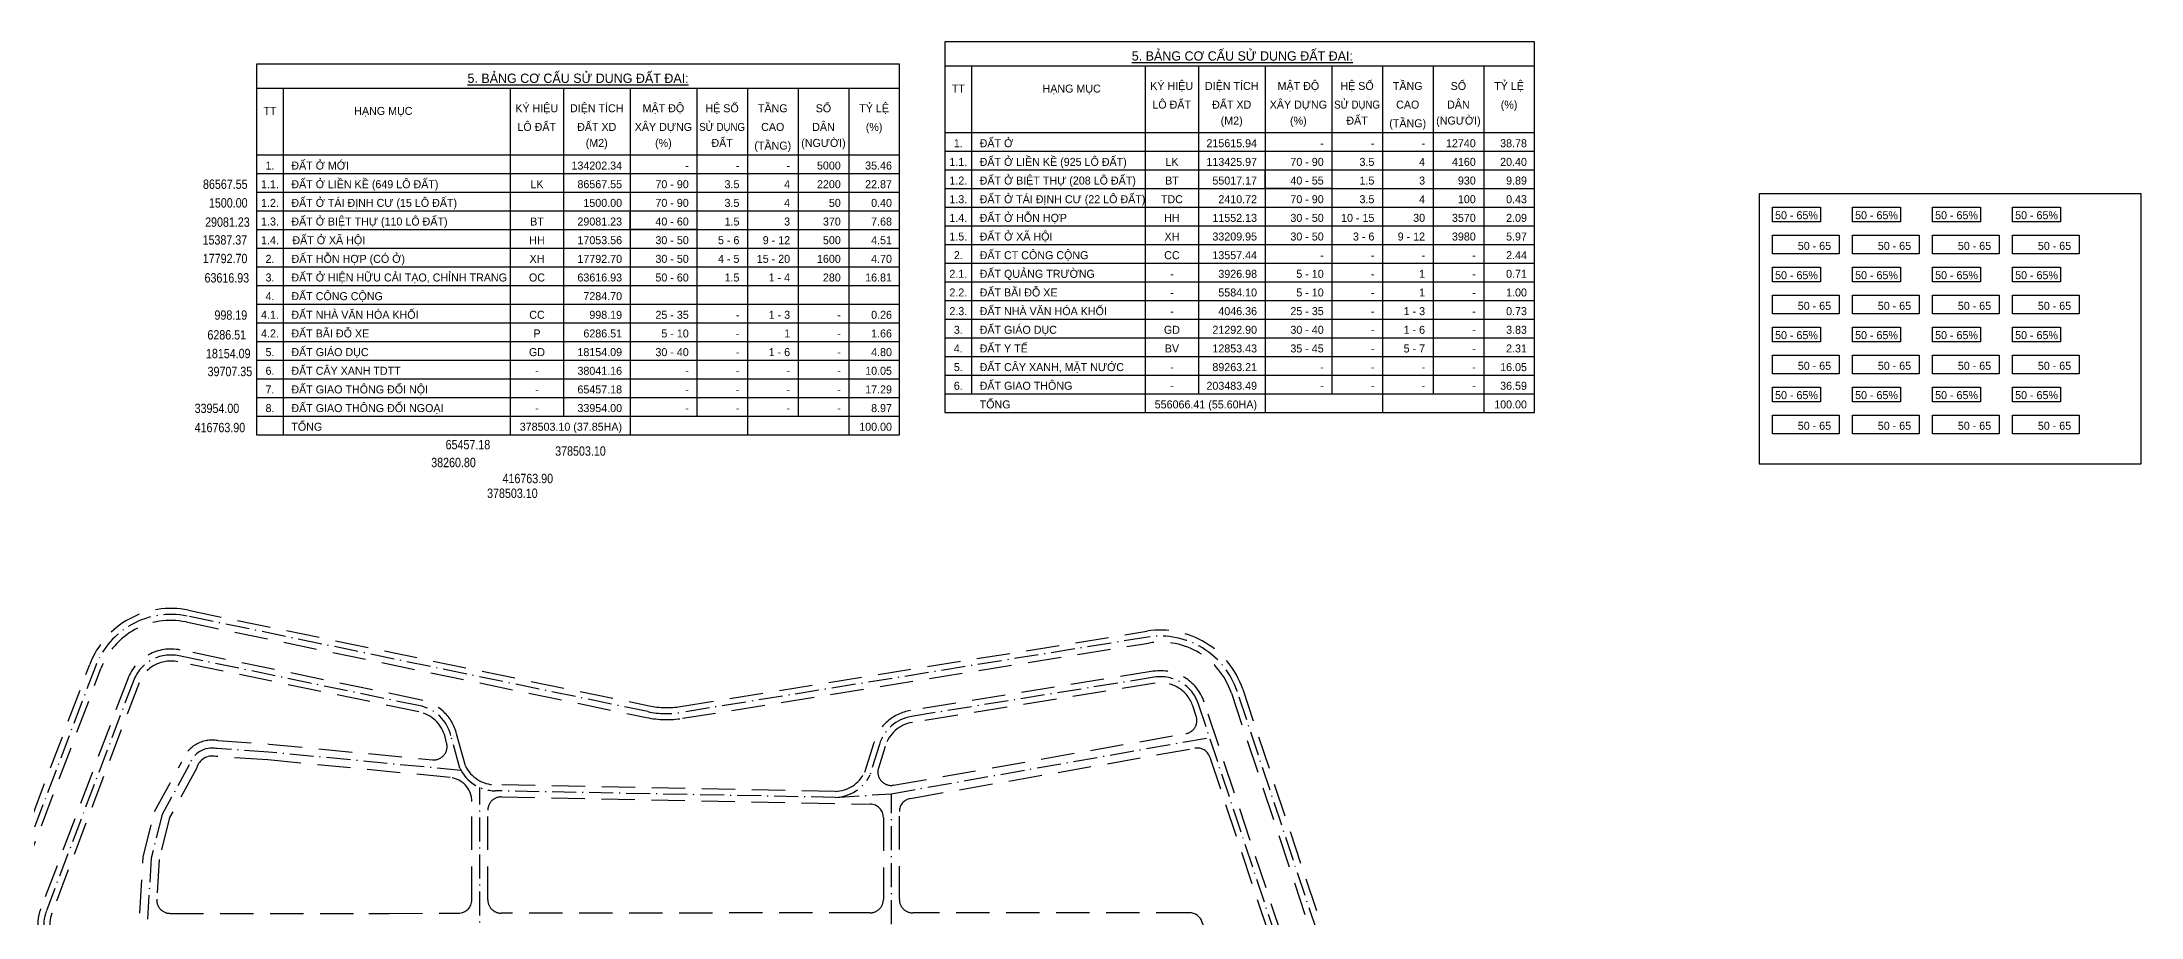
# Model space of a CAD drawing. Header units: metres. Extents: x 566107 to 571261, y 2062953 to 2068466.
# Drawn here: x 570186 to 570973, y 2065454 to 2065782 of the extents above; entities that cross this region are included whole.
import ezdxf
from ezdxf.enums import TextEntityAlignment as Align

# ---------------------------------------------------------------- set-up
doc = ezdxf.new("R2010")
doc.units = ezdxf.units.M
doc.linetypes.add('ACAD_ISO10W100', pattern=[18.5, 12, -3, 0.5, -3])
doc.linetypes.add('HIDDEN', pattern=[0.375, 0.25, -0.125])
for name, color, linetype in [('dientich', 7, 'CONTINUOUS'), ('ghi_chu', 7, 'CONTINUOUS'), ('hatchViaHe+LogDg', 129, 'CONTINUOUS'), ('LogDg', 7, 'CONTINUOUS'), ('LogDg phu', 7, 'CONTINUOUS'), ('TimDg', 222, 'CONTINUOUS')]:
    doc.layers.add(name, color=color, linetype=linetype)
doc.styles.add('avantH', font='VHAVAN.TTF', dxfattribs={"height": 10})
doc.styles.add('text', font='VHARIALN.TTF')

# ---------------------------------------------------------------- blocks, each defined once
blk = doc.blocks.new('ghi 5')
at = {"color": 32}
blk.add_wipeout([(-221, 139), (0, 139), (0, 0), (-221, 0)], dxfattribs=at).dxf.layer = 'ghi_chu'
at = {"layer": 'ghi_chu'}
blk.add_line((-221, 130, -3.48), (0, 130, -3.48), dxfattribs=at)
at = {"layer": 'ghi_chu', "color": 32}
for p, q in [((-211, 130, -3.48), (-211, 7, -3.48)), ((-146, 130, -3.48), (-146, 0, -3.48)), ((-126, 130, -3.48), (-126, 7, -3.48)), ((-101, 130, -3.48), (-101, 0, -3.48)), ((-76, 130, -3.48), (-76, 7, -3.48)), ((-38, 130, -3.48), (-38, 7, -3.48)), ((-19, 130, -3.48), (-19, 0, -3.48)), ((-221, 105, -3.48), (0, 105, -3.48)), ((-221, 98, -3.48), (0, 98, -3.48)), ((-221, 91, -3.48), (0, 91, -3.48)), ((-221, 84, -3.48), (0, 84, -3.48)), ((-221, 77, -3.48), (0, 77, -3.48)), ((-221, 70, -3.48), (0, 70, -3.48)), ((-221, 63, -3.48), (0, 63, -3.48)), ((-221, 56, -3.48), (0, 56, -3.48)), ((-221, 49, -3.48), (0, 49, -3.48)), ((-221, 42, -3.48), (0, 42, -3.48)), ((-221, 35, -3.48), (0, 35, -3.48)), ((-221, 28, -3.48), (0, 28, -3.48)), ((-221, 21, -3.48), (0, 21, -3.48)), ((-221, 14, -3.48), (0, 14, -3.48)), ((-221, 7, -3.48), (0, 7, -3.48))]:
    blk.add_line(p, q, dxfattribs=at)
at = {"layer": 'ghi_chu', "elevation": -3.48}
blk.add_lwpolyline([(0, 139), (-221, 139), (-221, 0), (0, 0)], close=True, dxfattribs=at)
blk.add_lwpolyline([(-221, 130), (-211, 130), (-146, 130), (-126, 130), (-101, 130), (-76, 130), (-38, 130), (-19, 130), (0, 130)], dxfattribs=at)
at = {"layer": 'ghi_chu', "color": 32, "elevation": -3.48}
for points in [[(-221, 130), (-211, 130), (-146, 130), (-126, 130), (-101, 130), (-76, 130), (-57, 130), (-38, 130), (-19, 130), (0, 130)], [(-57, 130), (-57, 0)]]:
    blk.add_lwpolyline(points, dxfattribs=at)
at = {"layer": 'ghi_chu', "lineweight": -2, "style": 'avantH'}
for s, height, p in [('%%U5. b¶ng c¬ cÊu sö dông ®Êt ®ai:', 3.5, (-109.5, 132, -3.48)), ('tt', 3, (-216, 120, -3.48)), ('h¹ng môc', 3, (-173.5, 120, -3.48)), ('ký hiÖu', 3, (-136, 120.99, -3.48)), ('diÖn tÝch', 3, (-113.5, 120.99, -3.48)), ('mËt ®é', 3, (-88.5, 120.99, -3.48)), ('hÖ sè', 3, (-66.5, 120.99, -3.48)), ('tÇng', 3, (-47.5, 120.99, -3.48)), ('sè', 3, (-28.5, 120.99, -3.48)), ('tû lÖ', 3, (-9.5, 120.99, -3.48)), ('l« ®Êt', 3, (-136, 113.99, -3.48)), ('®Êt xd', 3, (-113.5, 113.99, -3.48)), ('(m2)', 3, (-113.5, 107.99, -3.48)), ('x©y dùng', 3, (-88.5, 113.99, -3.48)), ('(%%%)', 3, (-88.5, 107.99, -3.48)), ('®Êt', 3, (-66.5, 107.99, -3.48)), ('(tÇng)', 3, (-47.5, 106.99, -3.48)), ('cao', 3, (-47.5, 113.99, -3.48)), ('(ng\xadêi)', 3, (-28.5, 107.99, -3.48)), ('d©n', 3, (-28.5, 113.99, -3.48)), ('(%%%)', 3, (-9.5, 113.99, -3.48)), ('1.', 3, (-216, 99.5, -3.48)), ('2.', 3, (-216, 57.5, -3.48)), ('cc', 3, (-135.9, 57.5, -3.48)), ('3.', 3, (-216, 29.5, -3.48)), ('gd', 3, (-135.9, 29.5, -3.48)), ('4.', 3, (-216, 22.5, -3.48)), ('bv', 3, (-135.9, 22.5, -3.48)), ('5.', 3, (-216, 15.5, -3.48)), ('-', 3, (-135.9, 15.5, -3.48)), ('6.', 3, (-216, 8.5, -3.48)), ('-', 3, (-135.9, 8.5, -3.48))]:
    blk.add_text(s, height=height, dxfattribs=at).set_placement(p, align=Align.CENTER)
at = {"layer": 'ghi_chu', "lineweight": -2, "style": 'avantH', "width": 0.9}
blk.add_text('sö dông', height=3, dxfattribs=at).set_placement((-66.5, 113.99, -3.48), align=Align.CENTER)
at = {"layer": 'ghi_chu', "lineweight": -2, "style": 'avantH'}
for s, p in [('®Êt ë', (-208, 99.5, -3.48)), ('®Êt ct c«ng céng', (-208, 57.5, -3.48)), ('®Êt gi¸o dôc', (-208, 29.5, -3.48)), ('®Êt y tÕ', (-208, 22.5, -3.48)), ('®Êt c©y xanh, mÆt n\xadíc', (-208, 15.5, -3.48)), ('®Êt giao th«ng', (-208, 8.5, -3.48))]:
    blk.add_text(s, height=3, dxfattribs=at).set_placement(p)
for s, p in [('215615.94', (-104, 99.5, -3.48)), ('12740', (-22, 99.5, -3.48)), ('38.78', (-2.81, 99.5, -3.48)), ('-', (-79, 99.5, -3.48)), ('-', (-60, 99.5, -3.48)), ('-', (-41, 99.5, -3.48)), ('13557.44', (-104, 57.5, -3.48)), ('-', (-79, 57.5, -3.48)), ('-', (-60, 57.5, -3.48)), ('-', (-41, 57.5, -3.48)), ('-', (-22, 57.5, -3.48)), ('2.44', (-2.81, 57.5, -3.48)), ('21292.90', (-104, 29.5, -3.48)), ('30 - 40', (-79, 29.5, -3.48)), ('1 - 6', (-41, 29.5, -3.48)), ('3.83', (-2.81, 29.5, -3.48)), ('12853.43', (-104, 22.5, -3.48)), ('35 - 45', (-79, 22.5, -3.48)), ('-', (-60, 29.5, -3.48)), ('-', (-60, 22.5, -3.48)), ('5 - 7', (-41, 22.5, -3.48)), ('-', (-22, 29.5, -3.48)), ('-', (-22, 22.5, -3.48)), ('2.31', (-2.81, 22.5, -3.48)), ('89263.21', (-104, 15.5, -3.48)), ('-', (-79, 15.5, -3.48)), ('-', (-60, 15.5, -3.48)), ('-', (-41, 15.5, -3.48)), ('-', (-22, 15.5, -3.48)), ('16.05', (-2.81, 15.5, -3.48)), ('203483.49', (-104, 8.5, -3.48)), ('-', (-79, 8.5, -3.48)), ('-', (-60, 8.5, -3.48)), ('-', (-41, 8.5, -3.48)), ('-', (-22, 8.5, -3.48)), ('36.59', (-2.81, 8.5, -3.48))]:
    blk.add_text(s, height=3, dxfattribs=at).set_placement(p, align=Align.RIGHT)
at = {"layer": 'ghi_chu', "color": 5, "lineweight": -2, "style": 'avantH'}
for s, p in [('1.1.', (-216, 92.5, -3.48)), ('lk', (-135.9, 92.5, -3.48)), ('1.2.', (-216, 85.5, -3.48)), ('bt', (-135.9, 85.5, -3.48)), ('1.3.', (-216, 78.5, -3.48)), ('tdc', (-135.9, 78.5, -3.48)), ('1.4.', (-216, 71.5, -3.48)), ('hh', (-135.9, 71.5, -3.48)), ('1.5.', (-216, 64.5, -3.48)), ('xh', (-135.9, 64.5, -3.48)), ('2.1.', (-216, 50.5, -3.48)), ('-', (-135.9, 50.5, -3.48)), ('2.2.', (-216, 43.5, -3.48)), ('2.3.', (-216, 36.5, -3.48)), ('-', (-135.9, 43.5, -3.48)), ('-', (-135.9, 36.5, -3.48))]:
    blk.add_text(s, height=3, dxfattribs=at).set_placement(p, align=Align.CENTER)
for s, p in [('®Êt ë liÒn kÒ (925 l« ®Êt)', (-208, 92.5, -3.48)), ('®Êt ë biÖt thù (208 l« ®Êt)', (-208, 85.5, -3.48)), ('®Êt ë t¸i ®Þnh c\xad (22 l« ®Êt)', (-208, 78.5, -3.48)), ('®Êt ë hçn hîp', (-208, 71.5, -3.48)), ('®Êt ë x· héi', (-208, 64.5, -3.48)), ('®Êt qu¶ng tr\xadêng', (-208, 50.5, -3.48)), ('®Êt b·i ®ç xe', (-208, 43.5, -3.48)), ('®Êt nhµ v¨n hãa khèi', (-208, 36.5, -3.48))]:
    blk.add_text(s, height=3, dxfattribs=at).set_placement(p)
for s, p in [('113425.97', (-104, 92.5, -3.48)), ('70 - 90', (-79, 92.5, -3.48)), ('3.5', (-60, 92.5, -3.48)), ('4', (-41, 92.5, -3.48)), ('4160', (-22, 92.5, -3.48)), ('20.40', (-2.81, 92.5, -3.48)), ('55017.17', (-104, 85.5, -3.48)), ('40 - 55', (-79, 85.5, -3.48)), ('1.5', (-60, 85.5, -3.48)), ('3', (-41, 85.5, -3.48)), ('930', (-22, 85.5, -3.48)), ('9.89', (-2.81, 85.5, -3.48)), ('2410.72', (-104, 78.5, -3.48)), ('70 - 90', (-79, 78.5, -3.48)), ('3.5', (-60, 78.5, -3.48)), ('4', (-41, 78.5, -3.48)), ('100', (-22, 78.5, -3.48)), ('0.43', (-2.81, 78.5, -3.48)), ('11552.13', (-104, 71.5, -3.48)), ('30 - 50', (-79, 71.5, -3.48)), ('10 - 15', (-60, 71.5, -3.48)), ('30', (-41, 71.5, -3.48)), ('3570', (-22, 71.5, -3.48)), ('2.09', (-2.81, 71.5, -3.48)), ('33209.95', (-104, 64.5, -3.48)), ('30 - 50', (-79, 64.5, -3.48)), ('3 - 6', (-60, 64.5, -3.48)), ('9 - 12', (-41, 64.5, -3.48)), ('3980', (-22, 64.5, -3.48)), ('5.97', (-2.81, 64.5, -3.48)), ('3926.98', (-104, 50.5, -3.48)), ('5 - 10', (-79, 50.5, -3.48)), ('-', (-60, 50.5, -3.48)), ('1', (-41, 50.5, -3.48)), ('-', (-22, 50.5, -3.48)), ('0.71', (-2.81, 50.5, -3.48)), ('4046.36', (-104, 36.5, -3.48)), ('5584.10', (-104, 43.5, -3.48)), ('25 - 35', (-79, 36.5, -3.48)), ('5 - 10', (-79, 43.5, -3.48)), ('-', (-60, 43.5, -3.48)), ('1 - 3', (-41, 36.5, -3.48)), ('1', (-41, 43.5, -3.48)), ('-', (-22, 43.5, -3.48)), ('0.73', (-2.81, 36.5, -3.48)), ('1.00', (-2.81, 43.5, -3.48)), ('-', (-60, 36.5, -3.48)), ('-', (-22, 36.5, -3.48))]:
    blk.add_text(s, height=3, dxfattribs=at).set_placement(p, align=Align.RIGHT)
at = {"layer": 'ghi_chu', "color": 1, "lineweight": -2, "style": 'avantH'}
blk.add_text('tæng', height=3, dxfattribs=at).set_placement((-208, 1.5, -3.48))
for s, p in [('556066.41 (55.60ha)', (-104, 1.5, -3.48)), ('100.00', (-2.81, 1.5, -3.48))]:
    blk.add_text(s, height=3, dxfattribs=at).set_placement(p, align=Align.RIGHT)

msp = doc.modelspace()

# ---------------------------------------------------------------- linework, layer by layer
at = {"layer": 'hatchViaHe+LogDg', "color": 158}
for points in [[(570835.208, 2065720.405), (570853.208, 2065720.405), (570853.208, 2065714.905), (570835.208, 2065714.905)], [(570865.208, 2065720.405), (570883.208, 2065720.405), (570883.208, 2065714.905), (570865.208, 2065714.905)], [(570895.208, 2065720.405), (570913.208, 2065720.405), (570913.208, 2065714.905), (570895.208, 2065714.905)], [(570925.208, 2065720.405), (570943.208, 2065720.405), (570943.208, 2065714.905), (570925.208, 2065714.905)], [(570835.208, 2065709.905), (570860.208, 2065709.905), (570860.208, 2065702.905), (570835.208, 2065702.905)], [(570865.208, 2065709.905), (570890.208, 2065709.905), (570890.208, 2065702.905), (570865.208, 2065702.905)], [(570895.208, 2065709.905), (570920.208, 2065709.905), (570920.208, 2065702.905), (570895.208, 2065702.905)], [(570925.208, 2065709.905), (570950.208, 2065709.905), (570950.208, 2065702.905), (570925.208, 2065702.905)], [(570835.208, 2065697.905), (570853.208, 2065697.905), (570853.208, 2065692.405), (570835.208, 2065692.405)], [(570865.208, 2065697.905), (570883.208, 2065697.905), (570883.208, 2065692.405), (570865.208, 2065692.405)], [(570895.208, 2065697.905), (570913.208, 2065697.905), (570913.208, 2065692.405), (570895.208, 2065692.405)], [(570925.208, 2065697.905), (570943.208, 2065697.905), (570943.208, 2065692.405), (570925.208, 2065692.405)], [(570835.208, 2065687.405), (570860.208, 2065687.405), (570860.208, 2065680.405), (570835.208, 2065680.405)], [(570865.208, 2065687.405), (570890.208, 2065687.405), (570890.208, 2065680.405), (570865.208, 2065680.405)], [(570895.208, 2065687.405), (570920.208, 2065687.405), (570920.208, 2065680.405), (570895.208, 2065680.405)], [(570925.208, 2065687.405), (570950.208, 2065687.405), (570950.208, 2065680.405), (570925.208, 2065680.405)], [(570835.208, 2065675.405), (570853.208, 2065675.405), (570853.208, 2065669.905), (570835.208, 2065669.905)], [(570865.208, 2065675.405), (570883.208, 2065675.405), (570883.208, 2065669.905), (570865.208, 2065669.905)], [(570895.208, 2065675.405), (570913.208, 2065675.405), (570913.208, 2065669.905), (570895.208, 2065669.905)], [(570925.208, 2065675.405), (570943.208, 2065675.405), (570943.208, 2065669.905), (570925.208, 2065669.905)], [(570835.208, 2065664.905), (570860.208, 2065664.905), (570860.208, 2065657.905), (570835.208, 2065657.905)], [(570865.208, 2065664.905), (570890.208, 2065664.905), (570890.208, 2065657.905), (570865.208, 2065657.905)], [(570895.208, 2065664.905), (570920.208, 2065664.905), (570920.208, 2065657.905), (570895.208, 2065657.905)], [(570925.208, 2065664.905), (570950.208, 2065664.905), (570950.208, 2065657.905), (570925.208, 2065657.905)], [(570835.208, 2065652.905), (570853.208, 2065652.905), (570853.208, 2065647.405), (570835.208, 2065647.405)], [(570865.208, 2065652.905), (570883.208, 2065652.905), (570883.208, 2065647.405), (570865.208, 2065647.405)], [(570895.208, 2065652.905), (570913.208, 2065652.905), (570913.208, 2065647.405), (570895.208, 2065647.405)], [(570925.208, 2065652.905), (570943.208, 2065652.905), (570943.208, 2065647.405), (570925.208, 2065647.405)], [(570835.208, 2065642.405), (570860.208, 2065642.405), (570860.208, 2065635.405), (570835.208, 2065635.405)], [(570865.208, 2065642.405), (570890.208, 2065642.405), (570890.208, 2065635.405), (570865.208, 2065635.405)], [(570895.208, 2065642.405), (570920.208, 2065642.405), (570920.208, 2065635.405), (570895.208, 2065635.405)], [(570925.208, 2065642.405), (570950.208, 2065642.405), (570950.208, 2065635.405), (570925.208, 2065635.405)]]:
    msp.add_lwpolyline(points, close=True, dxfattribs=at)
at = {"layer": 'LogDg'}
msp.add_lwpolyline([(570973.404, 2065725.405), (570830.208, 2065725.405), (570830.208, 2065624.155), (570973.404, 2065624.155)], close=True, dxfattribs=at)
at = {"layer": 'LogDg phu', "linetype": 'HIDDEN', "ltscale": 50}
for points in [[(570143.21, 2065387.239), (570204.345, 2065548.862, -0.3696769), (570241.354, 2065569.189), (570414.054, 2065533.339, 0.0914807), (570425.866, 2065533.076), (570600.669, 2065561.327, -0.3663171), (570636.641, 2065539.531), (570692.932, 2065370.096, 0.4703871), (570700.112, 2065367.306), (570749.336, 2065394.754), (570753.719, 2065386.893), (570706.077, 2065360.327, 0.4675687), (570704.647, 2065352.788), (570809.66, 2065224.86, -0.3689857), (570808.83, 2065182.575), (570687.873, 2065046.488), (570632.133, 2064882.26, -0.1342598), (570623.189, 2064867.596, -0.2350324), (570595.43, 2064859.176), (570422.28, 2064888.657, 0.4580011), (570416.442, 2064883.836), (570415.694, 2064849.043, 0.4165971)], [(570146.461, 2065383.114), (570208.555, 2065547.273, -0.3697326), (570240.436, 2065564.784), (570413.14, 2065528.933, 0.0914807), (570426.584, 2065528.634), (570601.381, 2065556.884, -0.3661918), (570632.373, 2065538.105), (570688.454, 2065369.303, 0.0201786)], [(570185.491, 2065363.27), (570196.221, 2065357.635, 0.4358765), (570198.985, 2065358.608), (570204.202, 2065370.606), (570215.516, 2065389.834, 0.1560229), (570220.933, 2065418.141), (570224.363, 2065476.566), (570228.658, 2065493.621), (570238.891, 2065512.372, -0.3715582), (570252.407, 2065520.272), (570271.56, 2065518.988), (570332.849, 2065513.088, 0.5245604), (570338.152, 2065519.378), (570337.536, 2065521.642, 0.2875931), (570327.746, 2065531.092), (570237.326, 2065549.862, 0.3701066), (570222.816, 2065541.892), (570190.146, 2065455.522, 0.2719401), (570192.401, 2065442.732), (570200.146, 2065434.552, -0.3241345), (570201.816, 2065414.412), (570171.885, 2065364.921, 0.4838052)], [(570651.258, 2065447.186), (570622.184, 2065534.7, 0.3657149), (570603.077, 2065546.276), (570512.038, 2065531.562, 0.2863671), (570498.25, 2065519.409), (570494.822, 2065508.309, -0.2775962), (570483.856, 2065501.218), (570356.333, 2065503.681, -0.2794775), (570345.162, 2065510.757), (570341.891, 2065522.778, 0.2868491), (570328.667, 2065535.497), (570238.245, 2065554.267, 0.3699451), (570218.606, 2065543.48), (570185.934, 2065457.104, 0.2741025), (570189.059, 2065439.717)], [(570244.444, 2065510.022), (570234.29, 2065491.416), (570230.319, 2065475.649), (570229.445, 2065460.76, 0.4314925), (570234.437, 2065455.467), (570309.035, 2065455.467), (570316.549, 2065455.467), (570342.583, 2065455.493, 0.413914), (570347.577, 2065460.493), (570347.577, 2065497.467, 0.3863753), (570339.44, 2065506.426), (570271.072, 2065513.008), (570251.599, 2065514.313, 0.4056773), (570244.444, 2065510.022)]]:
    msp.add_lwpolyline(points, format="xyb", dxfattribs=at)
for points in [[(570617.916, 2065533.272, 0.3653537), (570603.786, 2065541.832), (570512.766, 2065527.122, 0.2865679), (570502.556, 2065518.102), (570500.039, 2065509.949, 0.5610475), (570505.686, 2065503.55), (570615.323, 2065522.912, 0.4576382), (570619.198, 2065529.413)], [(570621.332, 2065452.451, 0.3119101), (570616.654, 2065455.681), (570512.894, 2065455.651, -0.4142993), (570507.892, 2065460.651), (570507.892, 2065493.653, -0.3638942), (570512.023, 2065498.576), (570618.683, 2065517.413, -0.3720826), (570624.297, 2065514.066), (570646.986, 2065445.772, -0.2884927), (570643.706, 2065432.542), (570638.289, 2065427.326, -0.5384049), (570630.145, 2065429.158)], [(570501.892, 2065460.648, -0.4142136), (570496.892, 2065455.648), (570494.097, 2065455.648), (570358.583, 2065455.51, -0.4145132), (570353.577, 2065460.51), (570353.577, 2065494.136, -0.4198811), (570358.674, 2065499.135), (570496.989, 2065496.463, -0.4085687), (570501.892, 2065491.464)]]:
    msp.add_lwpolyline(points, format="xyb", close=True, dxfattribs=at)
at = {"layer": 'TimDg', "linetype": 'ACAD_ISO10W100', "ltscale": 0.75}
for points in [[(570136.766, 2065052.683), (570191.136, 2064889.111), (570197.242, 2064871.182, 0.3520977), (570214.092, 2064862.68), (570400.385, 2064892.775, -0.0823992), (570411.78, 2064892.727), (570595.806, 2064861.394, 0.2350183), (570621.645, 2064869.233, 0.1346909), (570629.985, 2064882.933), (570685.889, 2065047.643), (570807.149, 2065184.07, 0.3689857), (570807.921, 2065223.433), (570696.717, 2065358.902, -0.0919048), (570690.589, 2065370.012), (570634.507, 2065538.818, 0.3662579), (570601.025, 2065559.105), (570426.225, 2065530.855, -0.0914807), (570413.597, 2065531.136), (570240.895, 2065566.987, 0.3697032), (570206.45, 2065548.067), (570144.125, 2065383.298, -0.0913883)], [(570664.418, 2065353.994), (570635.599, 2065406.264, -0.3290977), (570638.017, 2065423.94), (570645.267, 2065430.921, 0.2885369), (570649.122, 2065446.479), (570620.05, 2065533.986, 0.3655546), (570603.432, 2065544.054), (570512.402, 2065529.342, 0.2864563), (570500.403, 2065518.755), (570496.923, 2065507.485, -0.2819919), (570483.868, 2065498.967), (570356.29, 2065501.431, -0.2836055), (570343.046, 2065509.962), (570339.714, 2065522.209, 0.2871793), (570328.207, 2065533.294), (570237.786, 2065552.064, 0.3700167), (570220.711, 2065542.686), (570188.04, 2065456.313, 0.2731424), (570190.729, 2065441.226), (570198.474, 2065433.046, -0.323164), (570199.891, 2065415.577), (570134.293, 2065307.109, -0.3207918)], [(570343.523, 2065509.047), (570271.316, 2065515.998), (570252.02, 2065517.291, 0.3841923), (570241.655, 2065511.175), (570231.474, 2065492.518), (570227.341, 2065476.107), (570223.943, 2065418.23, -0.1548887), (570218.127, 2065388.355), (570206.88, 2065369.242), (570199.503, 2065352.276)]]:
    msp.add_lwpolyline(points, format="xyb", dxfattribs=at)
for points in [[(570483.868, 2065498.967), (570504.892, 2065500.364), (570624.219, 2065521.437)], [(570350.577, 2065329.834), (570350.577, 2065502.683)], [(570504.892, 2065326.524), (570504.892, 2065500.364)]]:
    msp.add_lwpolyline(points, dxfattribs=at)

# ---------------------------------------------------------------- block references
at = {"layer": 'ghi_chu'}
msp.add_blockref('ghi 5', (570745.979, 2065643.412, 3.481), dxfattribs=at)

# ---------------------------------------------------------------- texts
at = {"layer": 'dientich', "style": 'text'}
for s, p in [('6286.51', (570248.455, 2065670.772)), ('33954.00', (570243.665, 2065643.198)), ('416763.90', (570243.665, 2065635.991)), ('416763.90', (570359.105, 2065616.87))]:
    msp.add_text(s, height=3.5, dxfattribs=at).set_placement(p)
for s, p in [('378503.10', (570397.793, 2065626.126)), ('38260.80', (570349.089, 2065621.818)), ('378503.10', (570372.266, 2065610.292))]:
    msp.add_text(s, height=3.5, dxfattribs=at).set_placement(p, align=Align.BOTTOM_RIGHT)
at = {"layer": 'ghi_chu', "lineweight": -2, "style": 'avantH'}
for p in [(570836.208, 2065715.905), (570866.208, 2065715.905), (570896.208, 2065715.905), (570926.208, 2065715.905), (570836.208, 2065693.405), (570866.208, 2065693.405), (570896.208, 2065693.405), (570926.208, 2065693.405), (570836.208, 2065670.905), (570866.208, 2065670.905), (570896.208, 2065670.905), (570926.208, 2065670.905), (570836.208, 2065648.405), (570866.208, 2065648.405), (570896.208, 2065648.405), (570926.208, 2065648.405)]:
    msp.add_text('50 - 65%%%', height=3, dxfattribs=at).set_placement(p)
at = {"layer": 'ghi_chu', "color": 5, "lineweight": -2, "style": 'avantH'}
for p in [(570857.208, 2065704.405), (570887.208, 2065704.405), (570917.208, 2065704.405), (570947.208, 2065704.405), (570857.208, 2065681.905), (570887.208, 2065681.905), (570917.208, 2065681.905), (570947.208, 2065681.905), (570857.208, 2065659.405), (570887.208, 2065659.405), (570917.208, 2065659.405), (570947.208, 2065659.405), (570857.208, 2065636.905), (570887.208, 2065636.905), (570917.208, 2065636.905), (570947.208, 2065636.905)]:
    msp.add_text('50 - 65', height=3, dxfattribs=at).set_placement(p, align=Align.RIGHT)

# ---------------------------------------------------------------- wipeouts: each hides what was drawn before it
at = {"color": 32}
msp.add_wipeout([(570266.918, 2065774.036), (570507.918, 2065774.036), (570507.918, 2065635.036), (570266.918, 2065635.036)], dxfattribs=at).translate(0, 0, 3.481).dxf.layer = 'ghi_chu'

# ---------------------------------------------------------------- next in the draw order: linework, layer by layer
at = {"layer": 'ghi_chu'}
msp.add_line((570266.918, 2065765.036), (570507.918, 2065765.036), dxfattribs=at)
at = {"layer": 'ghi_chu', "color": 32}
for p, q in [((570276.918, 2065765.036), (570276.918, 2065642.036)), ((570361.918, 2065765.036), (570361.918, 2065635.036)), ((570381.918, 2065765.036), (570381.918, 2065642.036)), ((570406.918, 2065765.036), (570406.918, 2065635.036)), ((570431.918, 2065765.036), (570431.918, 2065642.036)), ((570469.918, 2065765.036), (570469.918, 2065642.036)), ((570488.918, 2065765.036), (570488.918, 2065635.036)), ((570276.918, 2065758.036), (570276.918, 2065635.036)), ((570266.918, 2065740.036), (570507.918, 2065740.036)), ((570266.918, 2065733.036), (570507.918, 2065733.036)), ((570266.918, 2065726.036), (570507.918, 2065726.036)), ((570266.918, 2065719.036), (570507.918, 2065719.036)), ((570266.918, 2065712.036), (570507.918, 2065712.036)), ((570266.918, 2065705.036), (570507.918, 2065705.036)), ((570266.918, 2065698.036), (570507.918, 2065698.036)), ((570266.918, 2065691.036), (570507.918, 2065691.036)), ((570266.918, 2065684.036), (570507.918, 2065684.036)), ((570266.918, 2065677.036), (570507.918, 2065677.036)), ((570266.918, 2065670.036), (570507.918, 2065670.036)), ((570266.918, 2065663.036), (570507.918, 2065663.036)), ((570266.918, 2065656.036), (570507.918, 2065656.036)), ((570266.918, 2065649.036), (570507.918, 2065649.036)), ((570266.918, 2065642.036), (570507.918, 2065642.036))]:
    msp.add_line(p, q, dxfattribs=at)
at = {"layer": 'ghi_chu'}
for points in [[(570507.918, 2065774.036), (570266.918, 2065774.036), (570266.918, 2065635.036), (570507.918, 2065635.036)], [(570644.979, 2065734.412), (570669.979, 2065734.412), (570669.979, 2065727.412), (570644.979, 2065727.412)], [(570406.918, 2065719.036), (570431.918, 2065719.036), (570431.918, 2065712.036), (570406.918, 2065712.036)]]:
    msp.add_lwpolyline(points, close=True, dxfattribs=at)
msp.add_lwpolyline([(570266.918, 2065765.036), (570276.918, 2065765.036), (570361.918, 2065765.036), (570381.918, 2065765.036), (570406.918, 2065765.036), (570431.918, 2065765.036), (570469.918, 2065765.036), (570488.918, 2065765.036), (570507.918, 2065765.036)], dxfattribs=at)
at = {"layer": 'ghi_chu', "color": 32}
for points in [[(570266.918, 2065765.036), (570276.918, 2065765.036), (570361.918, 2065765.036), (570381.918, 2065765.036), (570406.918, 2065765.036), (570431.918, 2065765.036), (570450.918, 2065765.036), (570469.918, 2065765.036), (570488.918, 2065765.036), (570507.918, 2065765.036)], [(570450.918, 2065765.036), (570450.918, 2065635.036)]]:
    msp.add_lwpolyline(points, dxfattribs=at)

# ---------------------------------------------------------------- next in the draw order: texts
at = {"layer": 'dientich', "style": 'text'}
for s, p in [('86567.55', (570263.521, 2065726.243)), ('1500.00', (570263.521, 2065719.232)), ('29081.23', (570264.317, 2065712.028)), ('15387.37', (570263.367, 2065705.334)), ('998.19', (570263.37, 2065677.144)), ('65457.18', (570354.487, 2065628.528))]:
    msp.add_text(s, height=3.5, dxfattribs=at).set_placement(p, align=Align.BOTTOM_RIGHT)
for s, p in [('17792.70', (570255.092, 2065701.165)), ('63616.93', (570255.737, 2065693.895)), ('18154.09', (570256.27, 2065665.51)), ('39707.35', (570256.886, 2065658.782))]:
    msp.add_text(s, height=3.5, dxfattribs=at).set_placement(p, align=Align.MIDDLE_CENTER)
at = {"layer": 'ghi_chu', "lineweight": -2, "style": 'avantH'}
for s, height, p in [('%%U5. b¶ng c¬ cÊu sö dông ®Êt ®ai:', 3.5, (570387.418, 2065767.036)), ('tt', 3, (570271.918, 2065755.036)), ('h¹ng môc', 3, (570314.418, 2065755.036)), ('ký hiÖu', 3, (570371.918, 2065756.027)), ('l« ®Êt', 3, (570371.918, 2065749.027)), ('diÖn tÝch', 3, (570394.418, 2065756.027)), ('®Êt xd', 3, (570394.418, 2065749.027)), ('mËt ®é', 3, (570419.418, 2065756.027)), ('hÖ sè', 3, (570441.418, 2065756.027)), ('tÇng', 3, (570460.418, 2065756.027)), ('sè', 3, (570479.418, 2065756.027)), ('tû lÖ', 3, (570498.418, 2065756.027)), ('(m2)', 3, (570394.418, 2065743.027)), ('x©y dùng', 3, (570419.418, 2065749.027)), ('(%%%)', 3, (570419.418, 2065743.027)), ('®Êt', 3, (570441.418, 2065743.027)), ('(tÇng)', 3, (570460.418, 2065742.027)), ('cao', 3, (570460.418, 2065749.027)), ('(ng\xadêi)', 3, (570479.418, 2065743.027)), ('d©n', 3, (570479.418, 2065749.027)), ('(%%%)', 3, (570498.418, 2065749.027)), ('1.', 3, (570271.918, 2065734.536)), ('2.', 3, (570271.918, 2065699.536)), ('xh', 3, (570372.017, 2065699.536)), ('3.', 3, (570271.918, 2065692.536)), ('oc', 3, (570372.017, 2065692.536)), ('4.', 3, (570271.918, 2065685.536)), ('5.', 3, (570271.918, 2065664.536)), ('gd', 3, (570372.017, 2065664.536)), ('6.', 3, (570271.918, 2065657.536)), ('-', 3, (570372.017, 2065657.536)), ('7.', 3, (570271.918, 2065650.536)), ('-', 3, (570372.017, 2065650.536)), ('8.', 3, (570271.918, 2065643.536)), ('-', 3, (570372.017, 2065643.536))]:
    msp.add_text(s, height=height, dxfattribs=at).set_placement(p, align=Align.CENTER)
at = {"layer": 'ghi_chu', "lineweight": -2, "style": 'avantH', "width": 0.9}
msp.add_text('sö dông', height=3, dxfattribs=at).set_placement((570441.418, 2065749.027), align=Align.CENTER)
at = {"layer": 'ghi_chu', "lineweight": -2, "style": 'avantH'}
for s, p in [('®Êt ë míi', (570279.917, 2065734.536)), ('®Êt hçn hîp (cã ë)', (570279.983, 2065699.536)), ('®Êt ë hiÖn h÷u c¶i t¹o, chØnh trang', (570279.917, 2065692.536)), ('®Êt c«ng céng', (570279.917, 2065685.536)), ('®Êt gi¸o dôc', (570279.917, 2065664.536)), ('®Êt c©y xanh tdtt', (570279.917, 2065657.536)), ('®Êt giao th«ng ®èi néi', (570279.917, 2065650.536)), ('®Êt giao th«ng ®èi ngo¹i', (570279.917, 2065643.536))]:
    msp.add_text(s, height=3, dxfattribs=at).set_placement(p)
for s, p in [('134202.34', (570403.918, 2065734.536)), ('5000', (570485.918, 2065734.536)), ('35.46', (570505.106, 2065734.536)), ('-', (570428.918, 2065734.536)), ('-', (570447.918, 2065734.536)), ('-', (570466.918, 2065734.536)), ('17792.70', (570403.918, 2065699.536)), ('30 - 50', (570428.918, 2065699.536)), ('4 - 5', (570447.918, 2065699.536)), ('15 - 20', (570466.918, 2065699.536)), ('1600', (570485.918, 2065699.536)), ('4.70', (570505.106, 2065699.536)), ('63616.93', (570403.918, 2065692.536)), ('50 - 60', (570428.918, 2065692.536)), ('1.5', (570447.918, 2065692.536)), ('1 - 4', (570466.918, 2065692.536)), ('280', (570485.918, 2065692.536)), ('16.81', (570505.106, 2065692.536)), ('7284.70', (570403.918, 2065685.536)), ('18154.09', (570403.918, 2065664.536)), ('30 - 40', (570428.918, 2065664.536)), ('1 - 6', (570466.918, 2065664.536)), ('4.80', (570505.106, 2065664.536)), ('38041.16', (570403.918, 2065657.536)), ('-', (570428.918, 2065657.536)), ('-', (570447.918, 2065664.536)), ('-', (570447.918, 2065657.536)), ('-', (570466.918, 2065657.536)), ('-', (570485.918, 2065664.536)), ('-', (570485.918, 2065657.536)), ('10.05', (570505.106, 2065657.536)), ('65457.18', (570403.918, 2065650.536)), ('-', (570428.918, 2065650.536)), ('-', (570447.918, 2065650.536)), ('-', (570466.918, 2065650.536)), ('-', (570485.918, 2065650.536)), ('17.29', (570505.106, 2065650.536)), ('33954.00', (570403.918, 2065643.536)), ('-', (570428.918, 2065643.536)), ('-', (570447.918, 2065643.536)), ('-', (570466.918, 2065643.536)), ('-', (570485.918, 2065643.536)), ('8.97', (570505.106, 2065643.536))]:
    msp.add_text(s, height=3, dxfattribs=at).set_placement(p, align=Align.RIGHT)
at = {"layer": 'ghi_chu', "color": 5, "lineweight": -2, "style": 'avantH'}
for s, p in [('1.1.', (570271.918, 2065727.536)), ('lk', (570372.017, 2065727.536)), ('1.2.', (570271.918, 2065720.536)), ('1.3.', (570271.918, 2065713.536)), ('bt', (570372.017, 2065713.536)), ('1.4.', (570271.918, 2065706.536)), ('hh', (570372.017, 2065706.536)), ('4.1.', (570271.918, 2065678.536)), ('4.2.', (570271.918, 2065671.536)), ('cc', (570372.017, 2065678.536)), ('p', (570372.017, 2065671.536))]:
    msp.add_text(s, height=3, dxfattribs=at).set_placement(p, align=Align.CENTER)
for s, p in [('®Êt ë liÒn kÒ (649 l« ®Êt)', (570279.917, 2065727.536)), ('®Êt ë t¸i ®Þnh c\xad (15 l« ®Êt)', (570279.917, 2065720.536)), ('®Êt ë biÖt thù (110 l« ®Êt)', (570279.917, 2065713.536)), ('®Êt ë x· héi', (570280.318, 2065706.536)), ('®Êt nhµ v¨n hãa khèi', (570279.917, 2065678.536)), ('®Êt b·i ®ç xe', (570279.917, 2065671.536))]:
    msp.add_text(s, height=3, dxfattribs=at).set_placement(p)
for s, p in [('86567.55', (570403.918, 2065727.536)), ('70 - 90', (570428.918, 2065727.536)), ('3.5', (570447.918, 2065727.536)), ('4', (570466.918, 2065727.536)), ('22.87', (570505.106, 2065727.536)), ('1500.00', (570403.918, 2065720.536)), ('70 - 90', (570428.918, 2065720.536)), ('3.5', (570447.918, 2065720.536)), ('4', (570466.918, 2065720.536)), ('0.40', (570505.106, 2065720.536)), ('29081.23', (570403.918, 2065713.536)), ('40 - 60', (570428.918, 2065713.536)), ('1.5', (570447.918, 2065713.536)), ('3', (570466.918, 2065713.536)), ('370', (570485.918, 2065713.536)), ('7.68', (570505.106, 2065713.536)), ('17053.56', (570403.918, 2065706.536)), ('30 - 50', (570428.918, 2065706.536)), ('5 - 6', (570447.918, 2065706.536)), ('9 - 12', (570466.918, 2065706.536)), ('500', (570485.918, 2065706.536)), ('4.51', (570505.106, 2065706.536)), ('6286.51', (570403.918, 2065671.536)), ('998.19', (570403.918, 2065678.536)), ('25 - 35', (570428.918, 2065678.536)), ('5 - 10', (570428.918, 2065671.536)), ('-', (570447.918, 2065678.536)), ('1 - 3', (570466.918, 2065678.536)), ('1', (570466.918, 2065671.536)), ('-', (570485.918, 2065678.536)), ('0.26', (570505.106, 2065678.536)), ('1.66', (570505.106, 2065671.536)), ('-', (570447.918, 2065671.536)), ('-', (570485.918, 2065671.536))]:
    msp.add_text(s, height=3, dxfattribs=at).set_placement(p, align=Align.RIGHT)
at = {"layer": 'ghi_chu', "color": 1, "lineweight": -2, "style": 'avantH'}
for s, p in [('2200', (570485.918, 2065727.536)), ('50', (570485.918, 2065720.536)), ('378503.10 (37.85ha)', (570403.918, 2065636.536)), ('100.00', (570505.106, 2065636.536))]:
    msp.add_text(s, height=3, dxfattribs=at).set_placement(p, align=Align.RIGHT)
msp.add_text('tæng', height=3, dxfattribs=at).set_placement((570279.917, 2065636.536))

doc.saveas('drawing.dxf')
